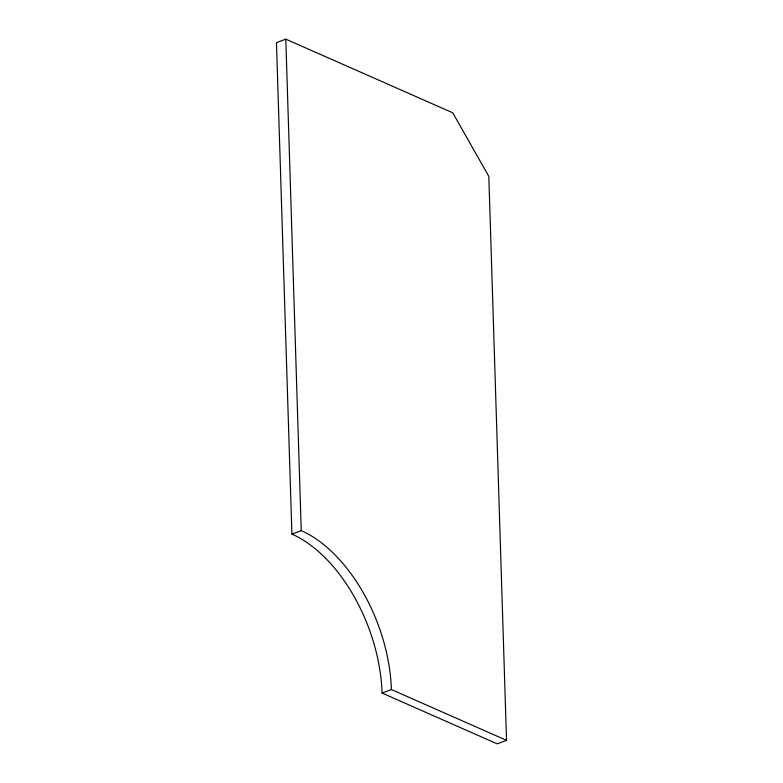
<?xml version="1.0" encoding="UTF-8"?>
<svg xmlns="http://www.w3.org/2000/svg" width="783" height="783" viewBox="0 0 783 783"><rect width="100%" height="100%" fill="white"/><g stroke="black" fill="none" stroke-linecap="round" stroke-linejoin="round"><path stroke-width="1.17" d="M285.795 39.15L276.468 42.654L291.912 534.104A132.151 77.879 69.4 0 1 382.065 693.053L497.205 743.85L506.532 740.346L488.817 176.381L452.75 112.801L285.795 39.15L301.24 530.61A132.151 77.879 69.4 0 1 391.392 689.549L506.532 740.346M291.912 534.104L301.24 530.61M382.065 693.053L391.392 689.549"/></g></svg>
